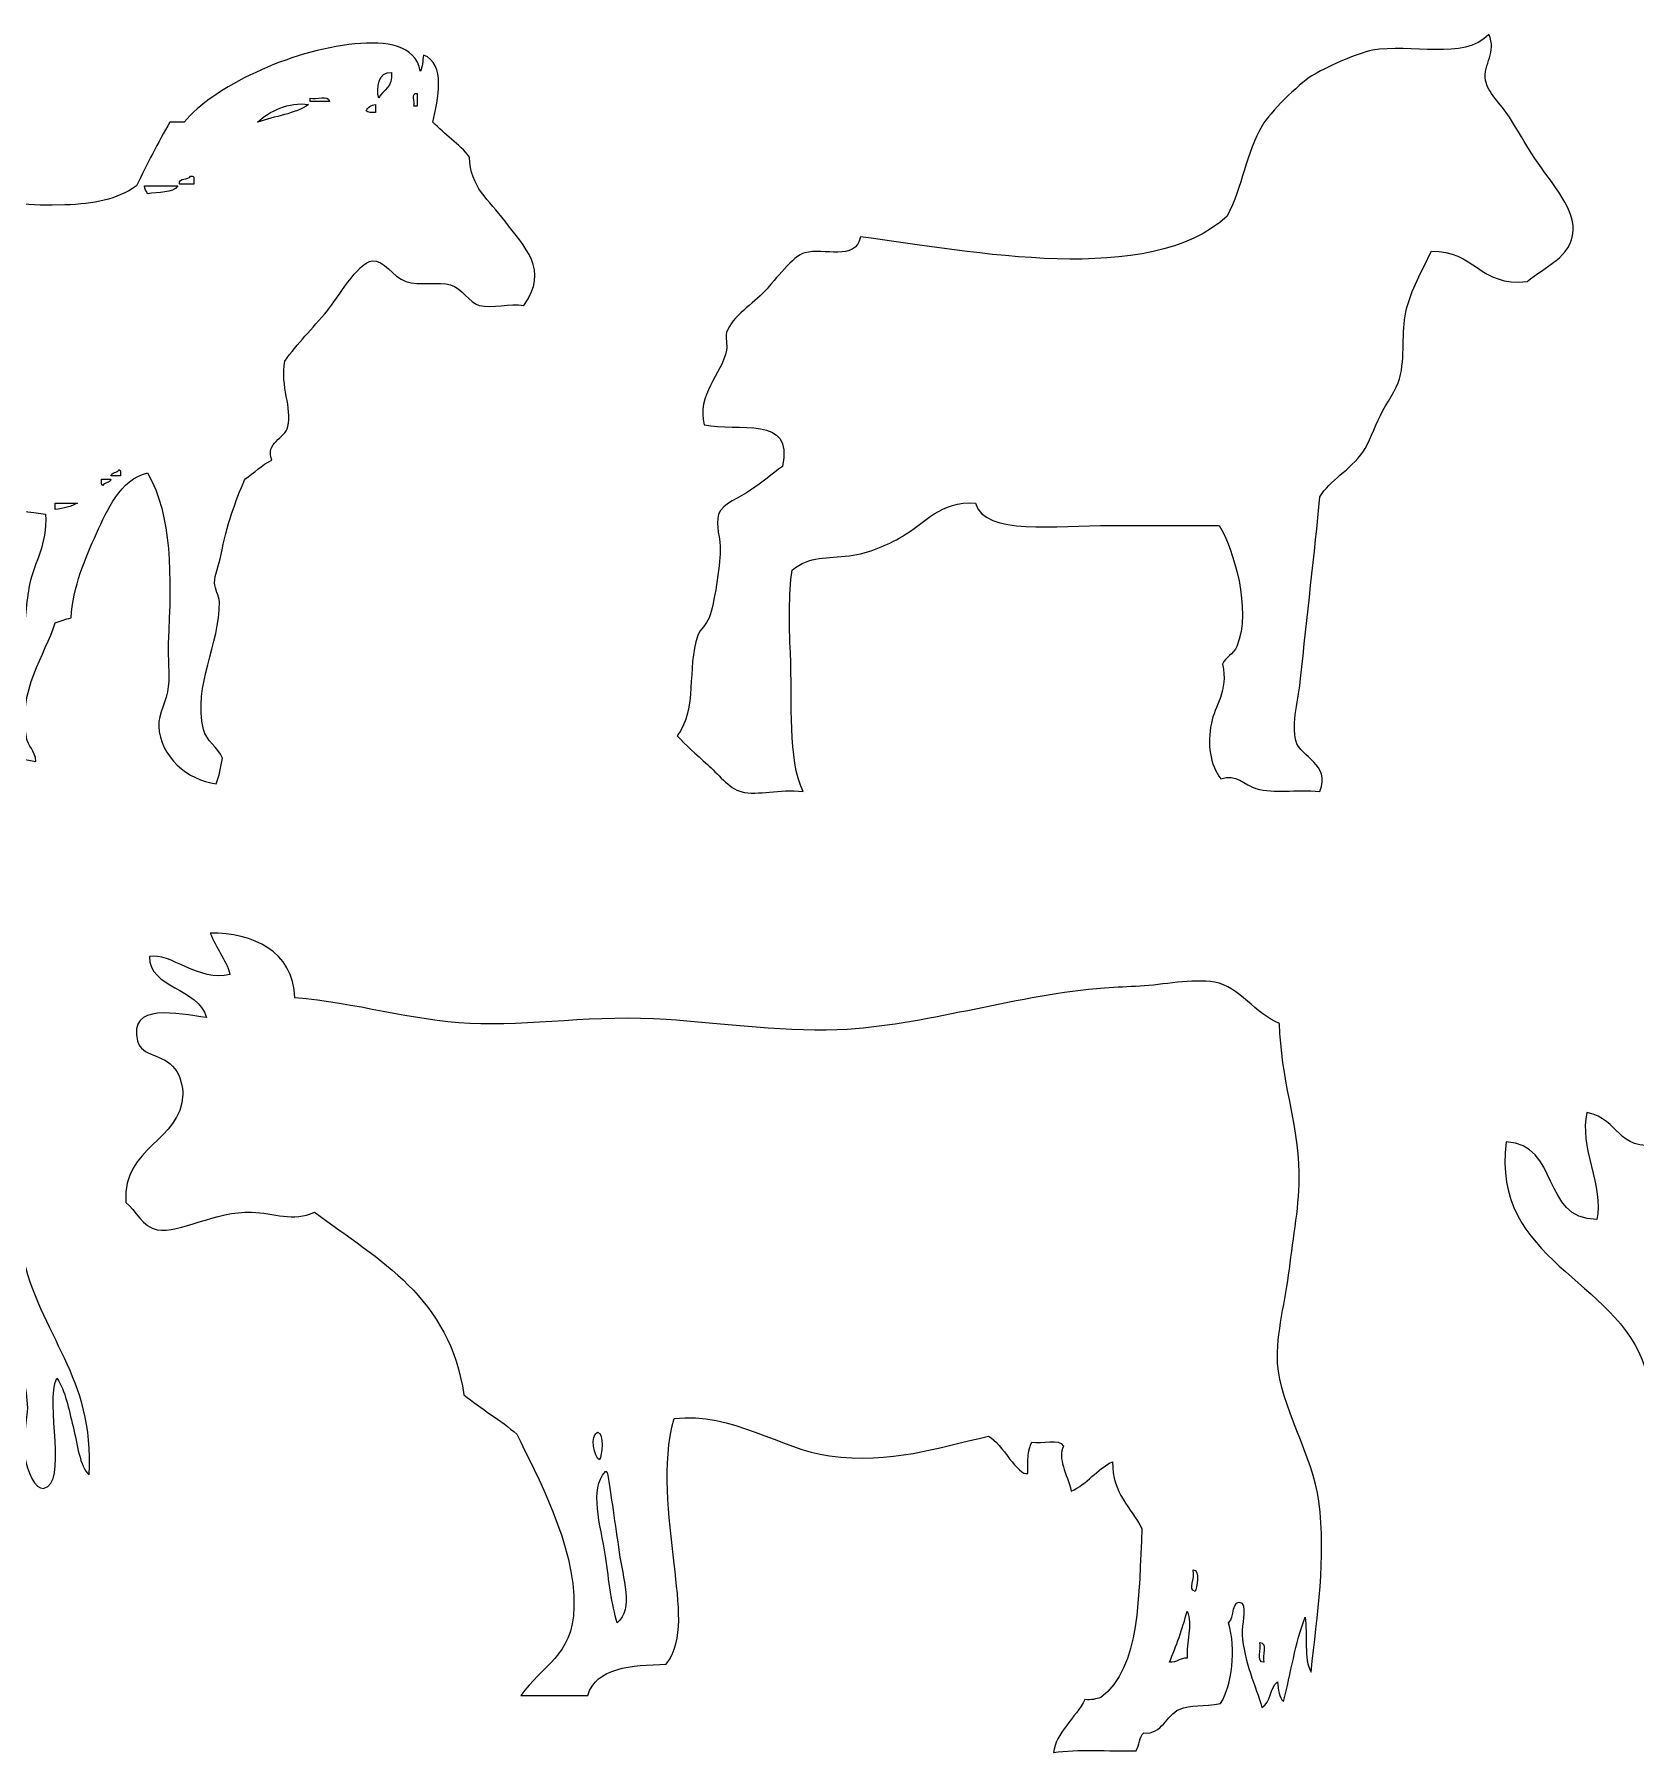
# Model space of a CAD drawing. Header units: centimetres. Extents: x -66 to 65, y -66 to 66.
# Drawn here: x 22.15 to 31.82, y 32.25 to 42.63 of the extents above; entities that cross this region are included whole.
import ezdxf

# ---------------------------------------------------------------- set-up
doc = ezdxf.new("R2010")
doc.units = ezdxf.units.CM
doc.header["$MEASUREMENT"] = 0
doc.layers.add('Layer 1', color=7, linetype='Continuous')

msp = doc.modelspace()

# ---------------------------------------------------------------- linework, layer by layer
at = {"layer": 'Layer 1'}
for points, knots in [([(24.47791, 42.41336), (24.49283, 42.43696), (24.49228, 42.47604), (24.4972, 42.50967), (24.4972, 42.50967), (24.635, 42.45903), (24.58494, 42.24358), (24.55499, 42.10515), (24.55499, 42.10515), (24.6232, 42.0289), (24.71363, 41.97487), (24.77653, 41.89325), (24.77653, 41.89325), (24.77751, 41.7136), (24.89398, 41.63343), (24.98841, 41.50796), (24.98841, 41.50796), (25.1085, 41.34844), (25.25956, 41.21483), (25.10401, 40.99753), (25.10401, 40.99753), (25.0177, 41.01375), (24.91695, 40.9761), (24.83427, 40.99753), (24.83427, 40.99753), (24.77527, 41.01285), (24.72561, 41.10424), (24.66094, 41.12273), (24.66094, 41.12273), (24.58987, 41.14308), (24.47295, 41.11392), (24.3913, 41.14199), (24.3913, 41.14199), (24.31034, 41.1698), (24.25848, 41.27404), (24.189, 41.26719), (24.189, 41.26719), (24.10346, 41.25875), (23.97127, 41.03071), (23.91934, 40.96863), (23.91934, 40.96863), (23.8211, 40.85121), (23.73754, 40.76937), (23.65925, 40.66042), (23.65925, 40.66042), (23.63295, 40.50487), (23.70523, 40.38068), (23.67854, 40.26553), (23.67854, 40.26553), (23.66145, 40.19166), (23.53797, 40.16888), (23.58221, 40.06326), (23.58221, 40.06326), (23.51911, 40.03331), (23.47471, 39.9846), (23.41849, 39.94769), (23.41849, 39.94769), (23.36108, 39.81339), (23.3103, 39.67594), (23.27403, 39.48538), (23.27403, 39.48538), (23.26416, 39.43379), (23.23463, 39.36931), (23.23548, 39.32163), (23.23548, 39.32163), (23.23622, 39.28123), (23.26353, 39.24667), (23.26435, 39.20606), (23.26435, 39.20606), (23.26972, 38.94944), (23.10473, 38.707), (23.16807, 38.43551), (23.16807, 38.43551), (23.18323, 38.37042), (23.25443, 38.32737), (23.28367, 38.26215), (23.28367, 38.26215), (23.27235, 38.20923), (23.26502, 38.15235), (23.24512, 38.10803), (23.24512, 38.10803), (23.07407, 38.12647), (22.90603, 38.27437), (22.89838, 38.45477), (22.89838, 38.45477), (22.89518, 38.53076), (22.94614, 38.60802), (22.95622, 38.69557), (22.95622, 38.69557), (22.96511, 38.77317), (22.95225, 38.86501), (22.95622, 38.9556), (22.95622, 38.9556), (22.97471, 39.37645), (22.98019, 39.72085), (22.83102, 39.98618), (22.83102, 39.98618), (22.66214, 39.94543), (22.58935, 39.76195), (22.52283, 39.62018), (22.52283, 39.62018), (22.45354, 39.47265), (22.38115, 39.29659), (22.36871, 39.10969), (22.36871, 39.10969), (22.33294, 39.10376), (22.30823, 39.08675), (22.2724, 39.0808), (22.2724, 39.0808), (22.21271, 38.88316), (22.04697, 38.67731), (22.09897, 38.38733), (22.09897, 38.38733), (22.10873, 38.33338), (22.15104, 38.31036), (22.15681, 38.24287), (22.15681, 38.24287), (22.06741, 38.25623), (21.98883, 38.28036), (21.89672, 38.29105), (21.89672, 38.29105), (21.89262, 38.36257), (21.91238, 38.41022), (21.91601, 38.47404), (21.91601, 38.47404), (21.92278, 38.51616), (21.86584, 38.49457), (21.85817, 38.52219), (21.85817, 38.52219), (21.89259, 38.67372), (22.0233, 38.81445), (22.07013, 38.9845), (22.07013, 38.9845), (22.09746, 39.08398), (22.09513, 39.20379), (22.11823, 39.31197), (22.11823, 39.31197), (22.14916, 39.45641), (22.22472, 39.54713), (22.21456, 39.73578), (22.21456, 39.73578), (21.84047, 39.7951), (21.40123, 39.78925), (21.14548, 39.96692), (21.14548, 39.96692), (21.1395, 39.99306), (21.15768, 40.04336), (21.13582, 40.0536), (21.13582, 40.0536), (21.04525, 40.0436), (20.97609, 39.94718), (20.91428, 39.88024), (20.91428, 39.88024), (20.8579, 39.81907), (20.76815, 39.74562), (20.73132, 39.67797), (20.73132, 39.67797), (20.64184, 39.51348), (20.67073, 39.29252), (20.53865, 39.14825), (20.53865, 39.14825), (20.5354, 39.07107), (20.5558, 39.01765), (20.54831, 38.93637), (20.54831, 38.93637), (20.54744, 38.90015), (20.59657, 38.91399), (20.60612, 38.88822), (20.60612, 38.88822), (20.59916, 38.65332), (20.66586, 38.49206), (20.71209, 38.31032), (20.71209, 38.31032), (20.74336, 38.29344), (20.79639, 38.29825), (20.82761, 38.28145), (20.82761, 38.28145), (20.82615, 38.22835), (20.80676, 38.19318), (20.79874, 38.14657), (20.79874, 38.14657), (20.68571, 38.14911), (20.54836, 38.12736), (20.50018, 38.19472), (20.50018, 38.19472), (20.50624, 38.26251), (20.58172, 38.26087), (20.58686, 38.32958), (20.58686, 38.32958), (20.56723, 38.35167), (20.50688, 38.33307), (20.47126, 38.33921), (20.47126, 38.33921), (20.44771, 38.51614), (20.47623, 38.66875), (20.45197, 38.83044), (20.45197, 38.83044), (20.40903, 39.11706), (20.30346, 39.31323), (20.36532, 39.62985), (20.36532, 39.62985), (20.39048, 39.75873), (20.4435, 39.86303), (20.39424, 40.00548), (20.39424, 40.00548), (20.34304, 39.90348), (20.37731, 39.83713), (20.34611, 39.75505), (20.34611, 39.75505), (20.31685, 39.67848), (20.2543, 39.63451), (20.23051, 39.56241), (20.23051, 39.56241), (20.13473, 39.27259), (20.17947, 38.68034), (20.31716, 38.45478), (20.31716, 38.45478), (20.34409, 38.41067), (20.44847, 38.35956), (20.44236, 38.31032), (20.44236, 38.31032), (20.43088, 38.21742), (20.19968, 38.24407), (20.17264, 38.29106), (20.17264, 38.29106), (20.17174, 38.34011), (20.19288, 38.36721), (20.19193, 38.41626), (20.19193, 38.41626), (20.16642, 38.44211), (20.1052, 38.43224), (20.07636, 38.45478), (20.07636, 38.45478), (20.04607, 38.78085), (20.01646, 39.10764), (19.98008, 39.42757), (19.98008, 39.42757), (19.96942, 39.44683), (19.92835, 39.41585), (19.89338, 39.42757), (19.89338, 39.42757), (19.76477, 39.49483), (19.70605, 39.63193), (19.63332, 39.75504), (19.63332, 39.75504), (19.65322, 39.89254), (19.62295, 40.00949), (19.64298, 40.12104), (19.64298, 40.12104), (19.66727, 40.25659), (19.78681, 40.35131), (19.81628, 40.46778), (19.81628, 40.46778), (19.755, 40.6055), (19.74902, 40.76634), (19.73931, 40.9879), (19.73931, 40.9879), (19.73037, 41.19134), (19.75061, 41.2401), (19.82599, 41.40203), (19.82599, 41.40203), (19.89007, 41.5398), (19.93561, 41.65219), (20.04747, 41.7199), (20.04747, 41.7199), (20.0784, 41.72194), (20.07094, 41.68556), (20.08605, 41.67172), (20.08605, 41.67172), (20.16691, 41.78351), (20.18887, 41.95416), (20.33643, 41.99922), (20.33643, 41.99922), (20.34789, 41.90471), (20.39075, 41.84161), (20.40387, 41.74879), (20.40387, 41.74879), (20.37511, 42.05856), (20.63123, 42.0021), (20.92396, 41.97996), (20.92396, 41.97996), (21.09253, 41.96721), (21.24643, 41.86468), (21.41513, 41.79695), (21.41513, 41.79695), (21.67876, 41.69112), (21.91519, 41.58605), (22.33017, 41.60433), (22.33017, 41.60433), (22.51104, 41.61229), (22.64262, 41.63373), (22.76358, 41.71993), (22.76358, 41.71993), (22.82856, 41.85079), (22.89346, 41.98168), (22.96585, 42.10519), (22.96585, 42.10519), (22.99474, 42.10519), (23.02364, 42.10519), (23.0525, 42.10519), (23.0525, 42.10519), (23.22498, 42.31548), (23.68684, 42.53847), (24.08308, 42.57715), (24.08308, 42.57715), (24.27445, 42.59576), (24.44894, 42.57116), (24.47791, 42.41336)], [0, 0, 0, 0, 0.01282051, 0.01282051, 0.01282051, 0.01282051, 0.02564103, 0.02564103, 0.02564103, 0.02564103, 0.03846154, 0.03846154, 0.03846154, 0.03846154, 0.05128205, 0.05128205, 0.05128205, 0.05128205, 0.06410256, 0.06410256, 0.06410256, 0.06410256, 0.07692308, 0.07692308, 0.07692308, 0.07692308, 0.08974359, 0.08974359, 0.08974359, 0.08974359, 0.1025641, 0.1025641, 0.1025641, 0.1025641, 0.11538462, 0.11538462, 0.11538462, 0.11538462, 0.12820513, 0.12820513, 0.12820513, 0.12820513, 0.14102564, 0.14102564, 0.14102564, 0.14102564, 0.15384615, 0.15384615, 0.15384615, 0.15384615, 0.16666667, 0.16666667, 0.16666667, 0.16666667, 0.17948718, 0.17948718, 0.17948718, 0.17948718, 0.19230769, 0.19230769, 0.19230769, 0.19230769, 0.20512821, 0.20512821, 0.20512821, 0.20512821, 0.21794872, 0.21794872, 0.21794872, 0.21794872, 0.23076923, 0.23076923, 0.23076923, 0.23076923, 0.24358974, 0.24358974, 0.24358974, 0.24358974, 0.25641026, 0.25641026, 0.25641026, 0.25641026, 0.26923077, 0.26923077, 0.26923077, 0.26923077, 0.28205128, 0.28205128, 0.28205128, 0.28205128, 0.29487179, 0.29487179, 0.29487179, 0.29487179, 0.30769231, 0.30769231, 0.30769231, 0.30769231, 0.32051282, 0.32051282, 0.32051282, 0.32051282, 0.33333333, 0.33333333, 0.33333333, 0.33333333, 0.34615385, 0.34615385, 0.34615385, 0.34615385, 0.35897436, 0.35897436, 0.35897436, 0.35897436, 0.37179487, 0.37179487, 0.37179487, 0.37179487, 0.38461538, 0.38461538, 0.38461538, 0.38461538, 0.3974359, 0.3974359, 0.3974359, 0.3974359, 0.41025641, 0.41025641, 0.41025641, 0.41025641, 0.42307692, 0.42307692, 0.42307692, 0.42307692, 0.43589744, 0.43589744, 0.43589744, 0.43589744, 0.44871795, 0.44871795, 0.44871795, 0.44871795, 0.46153846, 0.46153846, 0.46153846, 0.46153846, 0.47435897, 0.47435897, 0.47435897, 0.47435897, 0.48717949, 0.48717949, 0.48717949, 0.48717949, 0.5, 0.5, 0.5, 0.5, 0.51282051, 0.51282051, 0.51282051, 0.51282051, 0.52564103, 0.52564103, 0.52564103, 0.52564103, 0.53846154, 0.53846154, 0.53846154, 0.53846154, 0.55128205, 0.55128205, 0.55128205, 0.55128205, 0.56410256, 0.56410256, 0.56410256, 0.56410256, 0.57692308, 0.57692308, 0.57692308, 0.57692308, 0.58974359, 0.58974359, 0.58974359, 0.58974359, 0.6025641, 0.6025641, 0.6025641, 0.6025641, 0.61538462, 0.61538462, 0.61538462, 0.61538462, 0.62820513, 0.62820513, 0.62820513, 0.62820513, 0.64102564, 0.64102564, 0.64102564, 0.64102564, 0.65384615, 0.65384615, 0.65384615, 0.65384615, 0.66666667, 0.66666667, 0.66666667, 0.66666667, 0.67948718, 0.67948718, 0.67948718, 0.67948718, 0.69230769, 0.69230769, 0.69230769, 0.69230769, 0.70512821, 0.70512821, 0.70512821, 0.70512821, 0.71794872, 0.71794872, 0.71794872, 0.71794872, 0.73076923, 0.73076923, 0.73076923, 0.73076923, 0.74358974, 0.74358974, 0.74358974, 0.74358974, 0.75641026, 0.75641026, 0.75641026, 0.75641026, 0.76923077, 0.76923077, 0.76923077, 0.76923077, 0.78205128, 0.78205128, 0.78205128, 0.78205128, 0.79487179, 0.79487179, 0.79487179, 0.79487179, 0.80769231, 0.80769231, 0.80769231, 0.80769231, 0.82051282, 0.82051282, 0.82051282, 0.82051282, 0.83333333, 0.83333333, 0.83333333, 0.83333333, 0.84615385, 0.84615385, 0.84615385, 0.84615385, 0.85897436, 0.85897436, 0.85897436, 0.85897436, 0.87179487, 0.87179487, 0.87179487, 0.87179487, 0.88461538, 0.88461538, 0.88461538, 0.88461538, 0.8974359, 0.8974359, 0.8974359, 0.8974359, 0.91025641, 0.91025641, 0.91025641, 0.91025641, 0.92307692, 0.92307692, 0.92307692, 0.92307692, 0.93589744, 0.93589744, 0.93589744, 0.93589744, 0.94871795, 0.94871795, 0.94871795, 0.94871795, 0.96153846, 0.96153846, 0.96153846, 0.96153846, 0.97435897, 0.97435897, 0.97435897, 0.97435897, 1, 1, 1, 1]), ([(30.58603, 41.32502), (30.53047, 41.20445), (30.46342, 41.09716), (30.43194, 40.959), (30.43194, 40.959), (30.4031, 40.83277), (30.43099, 40.68875), (30.39339, 40.55448), (30.39339, 40.55448), (30.37511, 40.48902), (30.31571, 40.40962), (30.27785, 40.33297), (30.27785, 40.33297), (30.24094, 40.25841), (30.21001, 40.16559), (30.17186, 40.11143), (30.17186, 40.11143), (30.09693, 40.00478), (29.97146, 39.93932), (29.91188, 39.84174), (29.91188, 39.84174), (29.88159, 39.50638), (29.83415, 39.11313), (29.79623, 38.74375), (29.79623, 38.74375), (29.78446, 38.62839), (29.74067, 38.46787), (29.76736, 38.36812), (29.76736, 38.36812), (29.7953, 38.26385), (29.97953, 38.2298), (29.91188, 38.05993), (29.91188, 38.05993), (29.76321, 38.07639), (29.63965, 38.04554), (29.52657, 38.07919), (29.52657, 38.07919), (29.45767, 38.0997), (29.4055, 38.17108), (29.31464, 38.137), (29.31464, 38.137), (29.24664, 38.22619), (29.23262, 38.34525), (29.25691, 38.47408), (29.25691, 38.47408), (29.27609, 38.57616), (29.36192, 38.66789), (29.3243, 38.83047), (29.3243, 38.83047), (29.34094, 38.8741), (29.39156, 38.88852), (29.41095, 38.93641), (29.41095, 38.93641), (29.50292, 39.16321), (29.38915, 39.52458), (29.30506, 39.66841), (29.30506, 39.66841), (29.12385, 39.66841), (28.89167, 39.66841), (28.65006, 39.66841), (28.65006, 39.66841), (28.31772, 39.66841), (27.887, 39.60502), (27.83144, 39.80327), (27.83144, 39.80327), (27.61948, 39.81907), (27.52733, 39.68064), (27.38837, 39.601), (27.38837, 39.601), (27.30029, 39.55057), (27.192, 39.50072), (27.0705, 39.48543), (27.0705, 39.48543), (26.93154, 39.46791), (26.83642, 39.48599), (26.72376, 39.39875), (26.72376, 39.39875), (26.70363, 39.2482), (26.70643, 39.07374), (26.71413, 38.89792), (26.71413, 38.89792), (26.72778, 38.58767), (26.69595, 38.26287), (26.79123, 38.05998), (26.79123, 38.05998), (26.64309, 38.07956), (26.52458, 38.03286), (26.41557, 38.05998), (26.41557, 38.05998), (26.34744, 38.07694), (26.26833, 38.1746), (26.21332, 38.2237), (26.21332, 38.2237), (26.1426, 38.28683), (26.08071, 38.34165), (26.03028, 38.39708), (26.03028, 38.39708), (26.1554, 38.56575), (26.08463, 38.79861), (26.15551, 39.00388), (26.15551, 39.00388), (26.16863, 39.04201), (26.20779, 39.07011), (26.22293, 39.10982), (26.22293, 39.10982), (26.25516, 39.19446), (26.28691, 39.42134), (26.29035, 39.51437), (26.29035, 39.51437), (26.29305, 39.58673), (26.25963, 39.66825), (26.28072, 39.73591), (26.28072, 39.73591), (26.30117, 39.8015), (26.41431, 39.83942), (26.47336, 39.88037), (26.47336, 39.88037), (26.54472, 39.92985), (26.6038, 39.98033), (26.666, 40.02483), (26.666, 40.02483), (26.74082, 40.3405), (26.393, 40.23343), (26.19404, 40.27526), (26.19404, 40.27526), (26.14432, 40.45459), (26.29921, 40.58247), (26.32887, 40.72796), (26.32887, 40.72796), (26.33538, 40.75976), (26.31829, 40.80186), (26.32887, 40.8339), (26.32887, 40.8339), (26.36096, 40.93066), (26.49077, 41.00977), (26.56001, 41.0843), (26.56001, 41.0843), (26.62568, 41.15497), (26.7277, 41.29541), (26.80083, 41.31544), (26.80083, 41.31544), (26.91674, 41.34724), (27.10473, 41.26144), (27.13791, 41.41177), (27.13791, 41.41177), (27.81646, 41.32247), (28.88583, 41.10512), (29.35321, 41.53697), (29.35321, 41.53697), (29.44364, 41.71429), (29.46857, 41.92027), (29.56509, 42.08598), (29.56509, 42.08598), (29.60719, 42.15824), (29.78141, 42.3326), (29.8637, 42.38456), (29.8637, 42.38456), (29.93434, 42.42917), (30.13913, 42.52209), (30.22967, 42.53863), (30.22967, 42.53863), (30.45835, 42.58043), (30.78498, 42.47518), (30.93277, 42.63496), (30.93277, 42.63496), (30.98315, 42.52817), (30.89837, 42.45711), (30.91348, 42.35567), (30.91348, 42.35567), (30.92324, 42.29021), (31.00727, 42.21309), (31.05792, 42.13413), (31.05792, 42.13413), (31.10814, 42.05602), (31.15494, 41.97181), (31.1928, 41.91259), (31.1928, 41.91259), (31.28562, 41.76747), (31.45244, 41.59361), (31.44323, 41.45028), (31.44323, 41.45028), (31.4327, 41.28552), (31.27067, 41.23261), (31.16391, 41.14207), (31.16391, 41.14207), (30.87615, 41.10785), (30.84731, 41.33262), (30.58603, 41.32502)], [0, 0, 0, 0, 0.02083333, 0.02083333, 0.02083333, 0.02083333, 0.04166667, 0.04166667, 0.04166667, 0.04166667, 0.0625, 0.0625, 0.0625, 0.0625, 0.08333333, 0.08333333, 0.08333333, 0.08333333, 0.10416667, 0.10416667, 0.10416667, 0.10416667, 0.125, 0.125, 0.125, 0.125, 0.14583333, 0.14583333, 0.14583333, 0.14583333, 0.16666667, 0.16666667, 0.16666667, 0.16666667, 0.1875, 0.1875, 0.1875, 0.1875, 0.20833333, 0.20833333, 0.20833333, 0.20833333, 0.22916667, 0.22916667, 0.22916667, 0.22916667, 0.25, 0.25, 0.25, 0.25, 0.27083333, 0.27083333, 0.27083333, 0.27083333, 0.29166667, 0.29166667, 0.29166667, 0.29166667, 0.3125, 0.3125, 0.3125, 0.3125, 0.33333333, 0.33333333, 0.33333333, 0.33333333, 0.35416667, 0.35416667, 0.35416667, 0.35416667, 0.375, 0.375, 0.375, 0.375, 0.39583333, 0.39583333, 0.39583333, 0.39583333, 0.41666667, 0.41666667, 0.41666667, 0.41666667, 0.4375, 0.4375, 0.4375, 0.4375, 0.45833333, 0.45833333, 0.45833333, 0.45833333, 0.47916667, 0.47916667, 0.47916667, 0.47916667, 0.5, 0.5, 0.5, 0.5, 0.52083333, 0.52083333, 0.52083333, 0.52083333, 0.54166667, 0.54166667, 0.54166667, 0.54166667, 0.5625, 0.5625, 0.5625, 0.5625, 0.58333333, 0.58333333, 0.58333333, 0.58333333, 0.60416667, 0.60416667, 0.60416667, 0.60416667, 0.625, 0.625, 0.625, 0.625, 0.64583333, 0.64583333, 0.64583333, 0.64583333, 0.66666667, 0.66666667, 0.66666667, 0.66666667, 0.6875, 0.6875, 0.6875, 0.6875, 0.70833333, 0.70833333, 0.70833333, 0.70833333, 0.72916667, 0.72916667, 0.72916667, 0.72916667, 0.75, 0.75, 0.75, 0.75, 0.77083333, 0.77083333, 0.77083333, 0.77083333, 0.79166667, 0.79166667, 0.79166667, 0.79166667, 0.8125, 0.8125, 0.8125, 0.8125, 0.83333333, 0.83333333, 0.83333333, 0.83333333, 0.85416667, 0.85416667, 0.85416667, 0.85416667, 0.875, 0.875, 0.875, 0.875, 0.89583333, 0.89583333, 0.89583333, 0.89583333, 0.91666667, 0.91666667, 0.91666667, 0.91666667, 0.9375, 0.9375, 0.9375, 0.9375, 0.95833333, 0.95833333, 0.95833333, 0.95833333, 1, 1, 1, 1]), ([(24.22751, 42.24964), (24.25228, 42.30192), (24.31511, 42.31618), (24.30453, 42.40371), (24.30453, 42.40371), (24.22386, 42.41365), (24.21045, 42.30533), (24.22751, 42.24964)], [0, 0, 0, 0, 0.33333333, 0.33333333, 0.33333333, 0.33333333, 1, 1, 1, 1]), ([(23.81336, 42.23035), (23.85186, 42.23035), (23.89041, 42.23035), (23.92893, 42.23035), (23.92893, 42.23035), (23.92507, 42.27147), (23.84818, 42.23956), (23.81336, 42.24964), (23.81336, 42.24964), (23.81336, 42.24321), (23.81336, 42.2368), (23.81336, 42.23035)], [0, 0, 0, 0, 0.25, 0.25, 0.25, 0.25, 0.5, 0.5, 0.5, 0.5, 1, 1, 1, 1]), ([(24.43937, 42.20145), (24.44577, 42.20145), (24.45223, 42.20145), (24.45866, 42.20145), (24.45866, 42.20145), (24.45866, 42.22714), (24.45866, 42.25281), (24.45866, 42.2785), (24.45866, 42.2785), (24.42066, 42.2844), (24.4473, 42.22564), (24.43937, 42.20145)], [0, 0, 0, 0, 0.25, 0.25, 0.25, 0.25, 0.5, 0.5, 0.5, 0.5, 1, 1, 1, 1]), ([(23.49552, 42.10515), (23.59842, 42.14031), (23.72232, 42.15447), (23.80371, 42.21109), (23.80371, 42.21109), (23.68549, 42.22974), (23.56296, 42.16936), (23.49552, 42.10515)], [0, 0, 0, 0, 0.33333333, 0.33333333, 0.33333333, 0.33333333, 1, 1, 1, 1]), ([(24.15044, 42.17256), (24.16182, 42.1615), (24.18449, 42.16166), (24.20823, 42.16293), (24.20823, 42.16293), (24.20823, 42.17896), (24.20823, 42.19505), (24.20823, 42.21108), (24.20823, 42.21108), (24.17965, 42.20757), (24.16073, 42.19439), (24.15044, 42.17256)], [0, 0, 0, 0, 0.25, 0.25, 0.25, 0.25, 0.5, 0.5, 0.5, 0.5, 1, 1, 1, 1]), ([(23.02355, 41.72954), (23.05244, 41.72954), (23.08139, 41.72954), (23.11023, 41.72954), (23.11023, 41.72954), (23.10602, 41.74774), (23.12333, 41.78756), (23.09097, 41.77769), (23.09097, 41.77769), (23.07774, 41.75232), (23.01847, 41.77315), (23.02355, 41.72954)], [0, 0, 0, 0, 0.25, 0.25, 0.25, 0.25, 0.5, 0.5, 0.5, 0.5, 1, 1, 1, 1]), ([(22.83094, 41.67171), (22.89336, 41.68637), (22.98556, 41.67121), (23.01393, 41.71989), (23.01393, 41.71989), (22.94649, 41.71989), (22.87905, 41.71989), (22.81166, 41.71989), (22.81166, 41.71989), (22.81017, 41.69594), (22.82676, 41.69007), (22.83094, 41.67171)], [0, 0, 0, 0, 0.25, 0.25, 0.25, 0.25, 0.5, 0.5, 0.5, 0.5, 1, 1, 1, 1]), ([(22.60935, 39.96694), (22.62864, 39.96694), (22.6479, 39.96694), (22.66719, 39.96694), (22.66719, 39.96694), (22.66552, 39.98133), (22.67066, 40.0025), (22.65753, 40.00546), (22.65753, 40.00546), (22.64994, 39.98422), (22.61231, 39.99295), (22.60935, 39.96694)], [0, 0, 0, 0, 0.25, 0.25, 0.25, 0.25, 0.5, 0.5, 0.5, 0.5, 1, 1, 1, 1]), ([(22.56125, 39.90916), (22.56887, 39.93041), (22.60657, 39.92167), (22.60935, 39.94768), (22.60935, 39.94768), (22.59011, 39.94768), (22.57088, 39.94768), (22.55156, 39.94768), (22.55156, 39.94768), (22.55323, 39.93326), (22.54818, 39.91215), (22.56125, 39.90916)], [0, 0, 0, 0, 0.25, 0.25, 0.25, 0.25, 0.5, 0.5, 0.5, 0.5, 1, 1, 1, 1]), ([(22.27232, 39.76467), (22.32452, 39.77025), (22.36958, 39.78298), (22.40713, 39.80322), (22.40713, 39.80322), (22.3622, 39.80322), (22.31728, 39.80322), (22.27232, 39.80322), (22.27232, 39.80322), (22.27232, 39.79039), (22.27232, 39.7775), (22.27232, 39.76467)], [0, 0, 0, 0, 0.25, 0.25, 0.25, 0.25, 0.5, 0.5, 0.5, 0.5, 1, 1, 1, 1]), ([(39.05114, 33.38437), (38.9534, 33.38437), (38.85572, 33.38437), (38.75798, 33.38437), (38.75798, 33.38437), (38.72975, 33.33569), (38.8364, 33.25491), (38.81661, 33.14979), (38.81661, 33.14979), (38.70443, 33.21258), (38.57523, 33.22199), (38.46479, 33.14979), (38.46479, 33.14979), (38.3924, 33.39667), (38.30257, 33.62609), (38.23021, 33.87295), (38.23021, 33.87295), (38.1239, 33.82728), (38.14933, 33.70436), (38.15205, 33.61887), (38.15205, 33.61887), (38.16152, 33.32214), (38.44423, 32.90881), (38.28889, 32.6611), (38.28889, 32.6611), (38.22407, 32.55775), (38.07651, 32.5296), (37.87839, 32.52431), (37.87839, 32.52431), (37.85656, 32.71444), (37.99848, 32.87446), (37.9761, 33.07157), (37.9761, 33.07157), (37.95231, 33.28173), (37.74213, 33.52229), (37.60473, 33.54068), (37.60473, 33.54068), (37.49734, 33.55507), (37.41725, 33.39648), (37.40931, 33.54068), (37.40931, 33.54068), (37.30485, 33.51451), (37.31536, 33.27017), (37.35065, 33.16934), (37.35065, 33.16934), (37.16335, 32.96572), (36.96785, 32.77019), (36.76425, 32.58294), (36.76425, 32.58294), (36.6731, 32.58294), (36.58182, 32.58294), (36.49062, 32.58294), (36.49062, 32.58294), (36.46443, 32.77077), (36.69223, 32.90832), (36.74475, 33.07155), (36.74475, 33.07155), (36.82132, 33.3097), (36.73716, 33.52891), (36.60785, 33.69703), (36.60785, 33.69703), (36.50956, 33.66562), (36.34927, 33.55151), (36.29519, 33.69703), (36.29519, 33.69703), (36.21751, 33.47007), (35.84876, 33.60771), (35.70877, 33.46248), (35.70877, 33.46248), (35.65845, 33.5359), (35.63119, 33.63247), (35.57195, 33.69703), (35.57195, 33.69703), (35.49003, 33.70079), (35.51149, 33.60107), (35.41561, 33.61885), (35.41561, 33.61885), (35.30398, 33.64404), (35.29263, 33.76958), (35.181, 33.79477), (35.181, 33.79477), (35.02709, 33.7272), (34.91369, 33.61903), (34.80968, 33.50156), (34.80968, 33.50156), (34.98161, 33.19279), (34.88673, 32.72046), (34.47739, 32.71977), (34.47739, 32.71977), (34.44688, 32.9384), (34.69273, 33.37244), (34.45789, 33.56022), (34.45789, 33.56022), (34.36473, 33.51138), (34.41325, 33.40446), (34.39921, 33.32564), (34.39921, 33.32564), (34.34521, 33.0237), (34.24451, 32.71437), (33.8715, 32.71977), (33.8715, 32.71977), (33.87415, 32.94787), (34.06766, 33.12927), (34.06695, 33.34522), (34.06695, 33.34522), (34.06637, 33.52974), (33.93725, 33.65108), (33.89105, 33.83385), (33.89105, 33.83385), (33.77307, 33.94908), (33.623, 33.89142), (33.48058, 34.04882), (33.48058, 34.04882), (33.35948, 34.18275), (33.38999, 34.41408), (33.22647, 34.43972), (33.22647, 34.43972), (33.14995, 34.45179), (33.09219, 34.42078), (33.031, 34.36156), (33.031, 34.36156), (32.98607, 34.40778), (33.02399, 34.53701), (33.01145, 34.61564), (33.01145, 34.61564), (32.95327, 34.50449), (32.92432, 34.36402), (32.93327, 34.18569), (32.93327, 34.18569), (32.81857, 34.15984), (32.6108, 34.19884), (32.54235, 34.28337), (32.54235, 34.28337), (32.42069, 34.21908), (32.18027, 34.11806), (32.01464, 34.22474), (32.01464, 34.22474), (31.93032, 34.27903), (31.92809, 34.41759), (31.87788, 34.57658), (31.87788, 34.57658), (31.70415, 35.12559), (30.9479, 35.21806), (31.03738, 35.94479), (31.03738, 35.94479), (31.36276, 35.93138), (31.24754, 35.47732), (31.58464, 35.47566), (31.58464, 35.47566), (31.63028, 35.66624), (31.47486, 35.92402), (31.52603, 36.12069), (31.52603, 36.12069), (31.73595, 36.07838), (31.6878, 35.89082), (31.97556, 35.92522), (31.97556, 35.92522), (32.38609, 35.9743), (32.59125, 36.46037), (32.85514, 36.7657), (32.85514, 36.7657), (33.13131, 37.08526), (33.44638, 37.27785), (34.04743, 37.23478), (34.04743, 37.23478), (34.83888, 37.17811), (35.45673, 36.56308), (36.15836, 36.39436), (36.15836, 36.39436), (36.70888, 36.26194), (37.10517, 36.33435), (37.60473, 36.25749), (37.60473, 36.25749), (38.72377, 36.0854), (39.0414, 34.68107), (39.05114, 33.38437)], [0, 0, 0, 0, 0.02222222, 0.02222222, 0.02222222, 0.02222222, 0.04444444, 0.04444444, 0.04444444, 0.04444444, 0.06666667, 0.06666667, 0.06666667, 0.06666667, 0.08888889, 0.08888889, 0.08888889, 0.08888889, 0.11111111, 0.11111111, 0.11111111, 0.11111111, 0.13333333, 0.13333333, 0.13333333, 0.13333333, 0.15555556, 0.15555556, 0.15555556, 0.15555556, 0.17777778, 0.17777778, 0.17777778, 0.17777778, 0.2, 0.2, 0.2, 0.2, 0.22222222, 0.22222222, 0.22222222, 0.22222222, 0.24444444, 0.24444444, 0.24444444, 0.24444444, 0.26666667, 0.26666667, 0.26666667, 0.26666667, 0.28888889, 0.28888889, 0.28888889, 0.28888889, 0.31111111, 0.31111111, 0.31111111, 0.31111111, 0.33333333, 0.33333333, 0.33333333, 0.33333333, 0.35555556, 0.35555556, 0.35555556, 0.35555556, 0.37777778, 0.37777778, 0.37777778, 0.37777778, 0.4, 0.4, 0.4, 0.4, 0.42222222, 0.42222222, 0.42222222, 0.42222222, 0.44444444, 0.44444444, 0.44444444, 0.44444444, 0.46666667, 0.46666667, 0.46666667, 0.46666667, 0.48888889, 0.48888889, 0.48888889, 0.48888889, 0.51111111, 0.51111111, 0.51111111, 0.51111111, 0.53333333, 0.53333333, 0.53333333, 0.53333333, 0.55555556, 0.55555556, 0.55555556, 0.55555556, 0.57777778, 0.57777778, 0.57777778, 0.57777778, 0.6, 0.6, 0.6, 0.6, 0.62222222, 0.62222222, 0.62222222, 0.62222222, 0.64444444, 0.64444444, 0.64444444, 0.64444444, 0.66666667, 0.66666667, 0.66666667, 0.66666667, 0.68888889, 0.68888889, 0.68888889, 0.68888889, 0.71111111, 0.71111111, 0.71111111, 0.71111111, 0.73333333, 0.73333333, 0.73333333, 0.73333333, 0.75555556, 0.75555556, 0.75555556, 0.75555556, 0.77777778, 0.77777778, 0.77777778, 0.77777778, 0.8, 0.8, 0.8, 0.8, 0.82222222, 0.82222222, 0.82222222, 0.82222222, 0.84444444, 0.84444444, 0.84444444, 0.84444444, 0.86666667, 0.86666667, 0.86666667, 0.86666667, 0.88888889, 0.88888889, 0.88888889, 0.88888889, 0.91111111, 0.91111111, 0.91111111, 0.91111111, 0.93333333, 0.93333333, 0.93333333, 0.93333333, 0.95555556, 0.95555556, 0.95555556, 0.95555556, 1, 1, 1, 1]), ([(23.72041, 36.81374), (24.08691, 36.78577), (24.42412, 36.67626), (24.77716, 36.65938), (24.77716, 36.65938), (25.13136, 36.6425), (25.54789, 36.71341), (25.96448, 36.68314), (25.96448, 36.68314), (26.27928, 36.66025), (26.73249, 36.60249), (27.05681, 36.62377), (27.05681, 36.62377), (27.5733, 36.65758), (28.09371, 36.83459), (28.61227, 36.87311), (28.61227, 36.87311), (28.68492, 36.87851), (28.75586, 36.88139), (28.82597, 36.88499), (28.82597, 36.88499), (28.96313, 36.89203), (29.14022, 36.93177), (29.27714, 36.90872), (29.27714, 36.90872), (29.42764, 36.88343), (29.52236, 36.71422), (29.66899, 36.65938), (29.66899, 36.65938), (29.67563, 36.32897), (29.78101, 36.06605), (29.78774, 35.75702), (29.78774, 35.75702), (29.79179, 35.57136), (29.75033, 35.36644), (29.72839, 35.17523), (29.72839, 35.17523), (29.70712, 34.99023), (29.64711, 34.78793), (29.65714, 34.60532), (29.65714, 34.60532), (29.67053, 34.36185), (29.87299, 34.03906), (29.90651, 33.77418), (29.90651, 33.77418), (29.95149, 33.41829), (29.89646, 33.09785), (29.85902, 32.74119), (29.85902, 32.74119), (29.81399, 32.81887), (29.83881, 32.9664), (29.82335, 33.07364), (29.82335, 33.07364), (29.76482, 32.91846), (29.73646, 32.73309), (29.69273, 32.56307), (29.69273, 32.56307), (29.66542, 32.5872), (29.6609, 32.63414), (29.65712, 32.68179), (29.65712, 32.68179), (29.60854, 32.64726), (29.6168, 32.55593), (29.56211, 32.52746), (29.56211, 32.52746), (29.52822, 32.65158), (29.45109, 32.80951), (29.44342, 32.96677), (29.44342, 32.96677), (29.44027, 33.03125), (29.46903, 33.11314), (29.44342, 33.15674), (29.44342, 33.15674), (29.37719, 33.19053), (29.39937, 33.06723), (29.36031, 33.03802), (29.36031, 33.03802), (29.40876, 32.88006), (29.38259, 32.66173), (29.31279, 32.55119), (29.31279, 32.55119), (29.21005, 32.52981), (29.13144, 32.54571), (29.06342, 32.51558), (29.06342, 32.51558), (28.9841, 32.48047), (28.95978, 32.36241), (28.84972, 32.3731), (28.84972, 32.3731), (28.81937, 32.35201), (28.8231, 32.29682), (28.80223, 32.26623), (28.80223, 32.26623), (28.63692, 32.26134), (28.45028, 32.27782), (28.30354, 32.25435), (28.30354, 32.25435), (28.31436, 32.36884), (28.43737, 32.46689), (28.49351, 32.57495), (28.49351, 32.57495), (28.53434, 32.56976), (28.56008, 32.57966), (28.5885, 32.58683), (28.5885, 32.58683), (28.83123, 32.76762), (28.81678, 33.20553), (28.8379, 33.60794), (28.8379, 33.60794), (28.7713, 33.73531), (28.65978, 33.8177), (28.65978, 34.01164), (28.65978, 34.01164), (28.56382, 33.9651), (28.50846, 33.878), (28.41041, 33.83355), (28.41041, 33.83355), (28.38559, 33.942), (28.32574, 34.02984), (28.36292, 34.10663), (28.36292, 34.10663), (28.33995, 34.15486), (28.23343, 34.11959), (28.17295, 34.13036), (28.17295, 34.13036), (28.1458, 34.08625), (28.14858, 34.01225), (28.14922, 33.94039), (28.14922, 33.94039), (28.08702, 33.92446), (27.99507, 34.12089), (27.91173, 34.16597), (27.91173, 34.16597), (27.60381, 34.09818), (27.32256, 33.99629), (26.94997, 34.04725), (26.94997, 34.04725), (26.65337, 34.08784), (26.36334, 34.31374), (26.01197, 34.27283), (26.01197, 34.27283), (25.93424, 33.99298), (25.98078, 33.68868), (26.01197, 33.3942), (26.01197, 33.3942), (26.03822, 33.14705), (26.07441, 32.93703), (25.96448, 32.78865), (25.96448, 32.78865), (25.74982, 32.78169), (25.54022, 32.76968), (25.48955, 32.59868), (25.48955, 32.59868), (25.35498, 32.59868), (25.22044, 32.59868), (25.08588, 32.59868), (25.08588, 32.59868), (25.21169, 32.78347), (25.39883, 32.83498), (25.40645, 33.13301), (25.40645, 33.13301), (25.41608, 33.50851), (25.17851, 33.93464), (25.06212, 34.17785), (25.06212, 34.17785), (24.96272, 34.26445), (24.84429, 34.33205), (24.74155, 34.41534), (24.74155, 34.41534), (24.65612, 35.00467), (24.23199, 35.22827), (23.83916, 35.51955), (23.83916, 35.51955), (23.71031, 35.45991), (23.59455, 35.51431), (23.45927, 35.51955), (23.45927, 35.51955), (23.24263, 35.52791), (23.02342, 35.38935), (22.88933, 35.41268), (22.88933, 35.41268), (22.80133, 35.42797), (22.75945, 35.53113), (22.69931, 35.57889), (22.69931, 35.57889), (22.68169, 35.92362), (23.03168, 35.94055), (23.04369, 36.23193), (23.04369, 36.23193), (23.04522, 36.26995), (23.02692, 36.34694), (22.99617, 36.38629), (22.99617, 36.38629), (22.92595, 36.47614), (22.79358, 36.45924), (22.77059, 36.55253), (22.77059, 36.55253), (22.71259, 36.78769), (23.01316, 36.71906), (23.18614, 36.69501), (23.18614, 36.69501), (23.13775, 36.87617), (22.8416, 36.87286), (22.84181, 37.06307), (22.84181, 37.06307), (22.96762, 37.09199), (23.14166, 36.90609), (23.32862, 36.9562), (23.32862, 36.9562), (23.30235, 37.05267), (23.24186, 37.11487), (23.20987, 37.20552), (23.20987, 37.20552), (23.46467, 37.2067), (23.71218, 37.09859), (23.72041, 36.81374)], [0, 0, 0, 0, 0.01818182, 0.01818182, 0.01818182, 0.01818182, 0.03636364, 0.03636364, 0.03636364, 0.03636364, 0.05454545, 0.05454545, 0.05454545, 0.05454545, 0.07272727, 0.07272727, 0.07272727, 0.07272727, 0.09090909, 0.09090909, 0.09090909, 0.09090909, 0.10909091, 0.10909091, 0.10909091, 0.10909091, 0.12727273, 0.12727273, 0.12727273, 0.12727273, 0.14545455, 0.14545455, 0.14545455, 0.14545455, 0.16363636, 0.16363636, 0.16363636, 0.16363636, 0.18181818, 0.18181818, 0.18181818, 0.18181818, 0.2, 0.2, 0.2, 0.2, 0.21818182, 0.21818182, 0.21818182, 0.21818182, 0.23636364, 0.23636364, 0.23636364, 0.23636364, 0.25454545, 0.25454545, 0.25454545, 0.25454545, 0.27272727, 0.27272727, 0.27272727, 0.27272727, 0.29090909, 0.29090909, 0.29090909, 0.29090909, 0.30909091, 0.30909091, 0.30909091, 0.30909091, 0.32727273, 0.32727273, 0.32727273, 0.32727273, 0.34545455, 0.34545455, 0.34545455, 0.34545455, 0.36363636, 0.36363636, 0.36363636, 0.36363636, 0.38181818, 0.38181818, 0.38181818, 0.38181818, 0.4, 0.4, 0.4, 0.4, 0.41818182, 0.41818182, 0.41818182, 0.41818182, 0.43636364, 0.43636364, 0.43636364, 0.43636364, 0.45454545, 0.45454545, 0.45454545, 0.45454545, 0.47272727, 0.47272727, 0.47272727, 0.47272727, 0.49090909, 0.49090909, 0.49090909, 0.49090909, 0.50909091, 0.50909091, 0.50909091, 0.50909091, 0.52727273, 0.52727273, 0.52727273, 0.52727273, 0.54545455, 0.54545455, 0.54545455, 0.54545455, 0.56363636, 0.56363636, 0.56363636, 0.56363636, 0.58181818, 0.58181818, 0.58181818, 0.58181818, 0.6, 0.6, 0.6, 0.6, 0.61818182, 0.61818182, 0.61818182, 0.61818182, 0.63636364, 0.63636364, 0.63636364, 0.63636364, 0.65454545, 0.65454545, 0.65454545, 0.65454545, 0.67272727, 0.67272727, 0.67272727, 0.67272727, 0.69090909, 0.69090909, 0.69090909, 0.69090909, 0.70909091, 0.70909091, 0.70909091, 0.70909091, 0.72727273, 0.72727273, 0.72727273, 0.72727273, 0.74545455, 0.74545455, 0.74545455, 0.74545455, 0.76363636, 0.76363636, 0.76363636, 0.76363636, 0.78181818, 0.78181818, 0.78181818, 0.78181818, 0.8, 0.8, 0.8, 0.8, 0.81818182, 0.81818182, 0.81818182, 0.81818182, 0.83636364, 0.83636364, 0.83636364, 0.83636364, 0.85454545, 0.85454545, 0.85454545, 0.85454545, 0.87272727, 0.87272727, 0.87272727, 0.87272727, 0.89090909, 0.89090909, 0.89090909, 0.89090909, 0.90909091, 0.90909091, 0.90909091, 0.90909091, 0.92727273, 0.92727273, 0.92727273, 0.92727273, 0.94545455, 0.94545455, 0.94545455, 0.94545455, 0.96363636, 0.96363636, 0.96363636, 0.96363636, 1, 1, 1, 1]), ([(16.50314, 36.96834), (16.89083, 36.76755), (16.91883, 36.25854), (17.36359, 36.22147), (17.36359, 36.22147), (17.60539, 36.20134), (17.74329, 36.30905), (17.98057, 36.3027), (17.98057, 36.3027), (18.19515, 36.29688), (18.41065, 36.18107), (18.63002, 36.15652), (18.63002, 36.15652), (19.20893, 36.09175), (19.83837, 36.32487), (20.46472, 36.3676), (20.46472, 36.3676), (20.90176, 36.39742), (21.30162, 36.34776), (21.7311, 36.30272), (21.7311, 36.30272), (21.97444, 36.06727), (21.98952, 35.67232), (22.07207, 35.27981), (22.07207, 35.27981), (22.18148, 34.75985), (22.51213, 34.53548), (22.47799, 33.93221), (22.47799, 33.93221), (22.41891, 33.9847), (22.40811, 34.11816), (22.38054, 34.22442), (22.38054, 34.22442), (22.35263, 34.33213), (22.3368, 34.43961), (22.28312, 34.51671), (22.28312, 34.51671), (22.20732, 34.36587), (22.35564, 33.87872), (22.20197, 33.85102), (22.20197, 33.85102), (22.15345, 33.84229), (22.10204, 33.95497), (22.0883, 34.04583), (22.0883, 34.04583), (22.07277, 34.14891), (22.10587, 34.27763), (22.10452, 34.33809), (22.10452, 34.33809), (22.09918, 34.58603), (21.97546, 34.78516), (21.86102, 34.85768), (21.86102, 34.85768), (21.87131, 34.55616), (21.77619, 34.20035), (21.79601, 33.80228), (21.79601, 33.80228), (21.80125, 33.69761), (21.81768, 33.58395), (21.82853, 33.47758), (21.82853, 33.47758), (21.84057, 33.35889), (21.8403, 33.22855), (21.86105, 33.15288), (21.86105, 33.15288), (21.9018, 33.00355), (22.11174, 32.83154), (21.95844, 32.64954), (21.95844, 32.64954), (21.88766, 32.56553), (21.70055, 32.56765), (21.56881, 32.56839), (21.56881, 32.56839), (21.57905, 32.78006), (21.54788, 33.03302), (21.58498, 33.21784), (21.58498, 33.21784), (21.43724, 33.42189), (21.37802, 33.71449), (21.21157, 33.89975), (21.21157, 33.89975), (21.09716, 33.86678), (21.01541, 33.68681), (20.90307, 33.83482), (20.90307, 33.83482), (20.87698, 33.49287), (20.74633, 33.25554), (20.77321, 32.86065), (20.77321, 32.86065), (20.74665, 32.79392), (20.69899, 32.79088), (20.65957, 32.73077), (20.65957, 32.73077), (20.56083, 32.58027), (20.57488, 32.39229), (20.28614, 32.42227), (20.28614, 32.42227), (20.15118, 32.55967), (20.24285, 32.72093), (20.30233, 32.86063), (20.30233, 32.86063), (20.37808, 33.03864), (20.49534, 33.19072), (20.49717, 33.4289), (20.49717, 33.4289), (20.49863, 33.61189), (20.42539, 33.80532), (20.28611, 33.916), (20.28611, 33.916), (19.83542, 33.85165), (19.33485, 33.8094), (18.82484, 33.85104), (18.82484, 33.85104), (18.61804, 33.52745), (18.66093, 32.92346), (18.67871, 32.42229), (18.67871, 32.42229), (18.58412, 32.34371), (18.49972, 32.2833), (18.37021, 32.29238), (18.37021, 32.29238), (18.25469, 32.3005), (18.16635, 32.41308), (18.04551, 32.3898), (18.04551, 32.3898), (18.03522, 32.4733), (18.11727, 32.58326), (18.12668, 32.66581), (18.12668, 32.66581), (18.17002, 33.04522), (17.92771, 33.35412), (17.68829, 33.57505), (17.68829, 33.57505), (17.45554, 33.78987), (17.16177, 33.95584), (16.95772, 34.19203), (16.95772, 34.19203), (16.89149, 34.26865), (16.84181, 34.37811), (16.7791, 34.46802), (16.7791, 34.46802), (16.71049, 34.56639), (16.61884, 34.64616), (16.58426, 34.72781), (16.58426, 34.72781), (16.49438, 34.94014), (16.53428, 35.31661), (16.32452, 35.39348), (16.32452, 35.39348), (16.17225, 35.44841), (16.05584, 35.33075), (15.93482, 35.3285), (15.93482, 35.3285), (15.7848, 35.3258), (15.6311, 35.4492), (15.61015, 35.58832), (15.61015, 35.58832), (15.58933, 35.72667), (15.71006, 35.83272), (15.6913, 35.96175), (15.6913, 35.96175), (15.6654, 36.14034), (15.40478, 36.22215), (15.33414, 36.38387), (15.33414, 36.38387), (15.36814, 36.45264), (15.40026, 36.52336), (15.48022, 36.54624), (15.48022, 36.54624), (15.42402, 36.60365), (15.38629, 36.67962), (15.35036, 36.75732), (15.35036, 36.75732), (15.37891, 36.82619), (15.42762, 36.87487), (15.49649, 36.90342), (15.49649, 36.90342), (15.51872, 36.8228), (15.55764, 36.7589), (15.61013, 36.70858), (15.61013, 36.70858), (15.74679, 36.62487), (15.86096, 36.74954), (15.98354, 36.77356), (15.98354, 36.77356), (16.15158, 36.80647), (16.32906, 36.74956), (16.53557, 36.77356), (16.53557, 36.77356), (16.56433, 36.8139), (16.47776, 36.87743), (16.50314, 36.96834)], [0, 0, 0, 0, 0.02040816, 0.02040816, 0.02040816, 0.02040816, 0.04081633, 0.04081633, 0.04081633, 0.04081633, 0.06122449, 0.06122449, 0.06122449, 0.06122449, 0.08163265, 0.08163265, 0.08163265, 0.08163265, 0.10204082, 0.10204082, 0.10204082, 0.10204082, 0.12244898, 0.12244898, 0.12244898, 0.12244898, 0.14285714, 0.14285714, 0.14285714, 0.14285714, 0.16326531, 0.16326531, 0.16326531, 0.16326531, 0.18367347, 0.18367347, 0.18367347, 0.18367347, 0.20408163, 0.20408163, 0.20408163, 0.20408163, 0.2244898, 0.2244898, 0.2244898, 0.2244898, 0.24489796, 0.24489796, 0.24489796, 0.24489796, 0.26530612, 0.26530612, 0.26530612, 0.26530612, 0.28571429, 0.28571429, 0.28571429, 0.28571429, 0.30612245, 0.30612245, 0.30612245, 0.30612245, 0.32653061, 0.32653061, 0.32653061, 0.32653061, 0.34693878, 0.34693878, 0.34693878, 0.34693878, 0.36734694, 0.36734694, 0.36734694, 0.36734694, 0.3877551, 0.3877551, 0.3877551, 0.3877551, 0.40816327, 0.40816327, 0.40816327, 0.40816327, 0.42857143, 0.42857143, 0.42857143, 0.42857143, 0.44897959, 0.44897959, 0.44897959, 0.44897959, 0.46938776, 0.46938776, 0.46938776, 0.46938776, 0.48979592, 0.48979592, 0.48979592, 0.48979592, 0.51020408, 0.51020408, 0.51020408, 0.51020408, 0.53061224, 0.53061224, 0.53061224, 0.53061224, 0.55102041, 0.55102041, 0.55102041, 0.55102041, 0.57142857, 0.57142857, 0.57142857, 0.57142857, 0.59183673, 0.59183673, 0.59183673, 0.59183673, 0.6122449, 0.6122449, 0.6122449, 0.6122449, 0.63265306, 0.63265306, 0.63265306, 0.63265306, 0.65306122, 0.65306122, 0.65306122, 0.65306122, 0.67346939, 0.67346939, 0.67346939, 0.67346939, 0.69387755, 0.69387755, 0.69387755, 0.69387755, 0.71428571, 0.71428571, 0.71428571, 0.71428571, 0.73469388, 0.73469388, 0.73469388, 0.73469388, 0.75510204, 0.75510204, 0.75510204, 0.75510204, 0.7755102, 0.7755102, 0.7755102, 0.7755102, 0.79591837, 0.79591837, 0.79591837, 0.79591837, 0.81632653, 0.81632653, 0.81632653, 0.81632653, 0.83673469, 0.83673469, 0.83673469, 0.83673469, 0.85714286, 0.85714286, 0.85714286, 0.85714286, 0.87755102, 0.87755102, 0.87755102, 0.87755102, 0.89795918, 0.89795918, 0.89795918, 0.89795918, 0.91836735, 0.91836735, 0.91836735, 0.91836735, 0.93877551, 0.93877551, 0.93877551, 0.93877551, 0.95918367, 0.95918367, 0.95918367, 0.95918367, 1, 1, 1, 1]), ([(25.56083, 34.0235), (25.5748, 34.04993), (25.59332, 34.18225), (25.54892, 34.18974), (25.54892, 34.18974), (25.5009, 34.17191), (25.52805, 34.03819), (25.56083, 34.0235)], [0, 0, 0, 0, 0.33333333, 0.33333333, 0.33333333, 0.33333333, 1, 1, 1, 1]), ([(25.59641, 33.44168), (25.6189, 33.28936), (25.63393, 33.14881), (25.66766, 33.03801), (25.66766, 33.03801), (25.76815, 33.12228), (25.70155, 33.30908), (25.67957, 33.46544), (25.67957, 33.46544), (25.65674, 33.62776), (25.6289, 33.82006), (25.60832, 33.94039), (25.60832, 33.94039), (25.60766, 33.94761), (25.60655, 33.95447), (25.59641, 33.95227), (25.59641, 33.95227), (25.49677, 33.84443), (25.56805, 33.63456), (25.59641, 33.44168)], [0, 0, 0, 0, 0.16666667, 0.16666667, 0.16666667, 0.16666667, 0.33333333, 0.33333333, 0.33333333, 0.33333333, 0.5, 0.5, 0.5, 0.5, 0.66666667, 0.66666667, 0.66666667, 0.66666667, 1, 1, 1, 1]), ([(29.15847, 33.22798), (29.16942, 33.24759), (29.19244, 33.35863), (29.14659, 33.35858), (29.14659, 33.35858), (29.1639, 33.30241), (29.11125, 33.24174), (29.15847, 33.22798)], [0, 0, 0, 0, 0.33333333, 0.33333333, 0.33333333, 0.33333333, 1, 1, 1, 1]), ([(29.00412, 32.80054), (29.05135, 32.79686), (29.06376, 32.82795), (29.11099, 32.82427), (29.11099, 32.82427), (29.10252, 32.92), (29.14703, 33.02546), (29.11099, 33.10925), (29.11099, 33.10925), (29.08196, 32.99972), (29.04444, 32.8987), (29.00412, 32.80054)], [0, 0, 0, 0, 0.25, 0.25, 0.25, 0.25, 0.5, 0.5, 0.5, 0.5, 1, 1, 1, 1]), ([(29.57405, 32.80054), (29.56265, 32.83666), (29.59942, 32.92095), (29.55029, 32.91926), (29.55029, 32.91926), (29.5617, 32.88317), (29.52484, 32.79885), (29.57405, 32.80054)], [0, 0, 0, 0, 0.33333333, 0.33333333, 0.33333333, 0.33333333, 1, 1, 1, 1])]:
    msp.add_open_spline(points, degree=3, knots=knots, dxfattribs=at)

doc.saveas('drawing.dxf')
